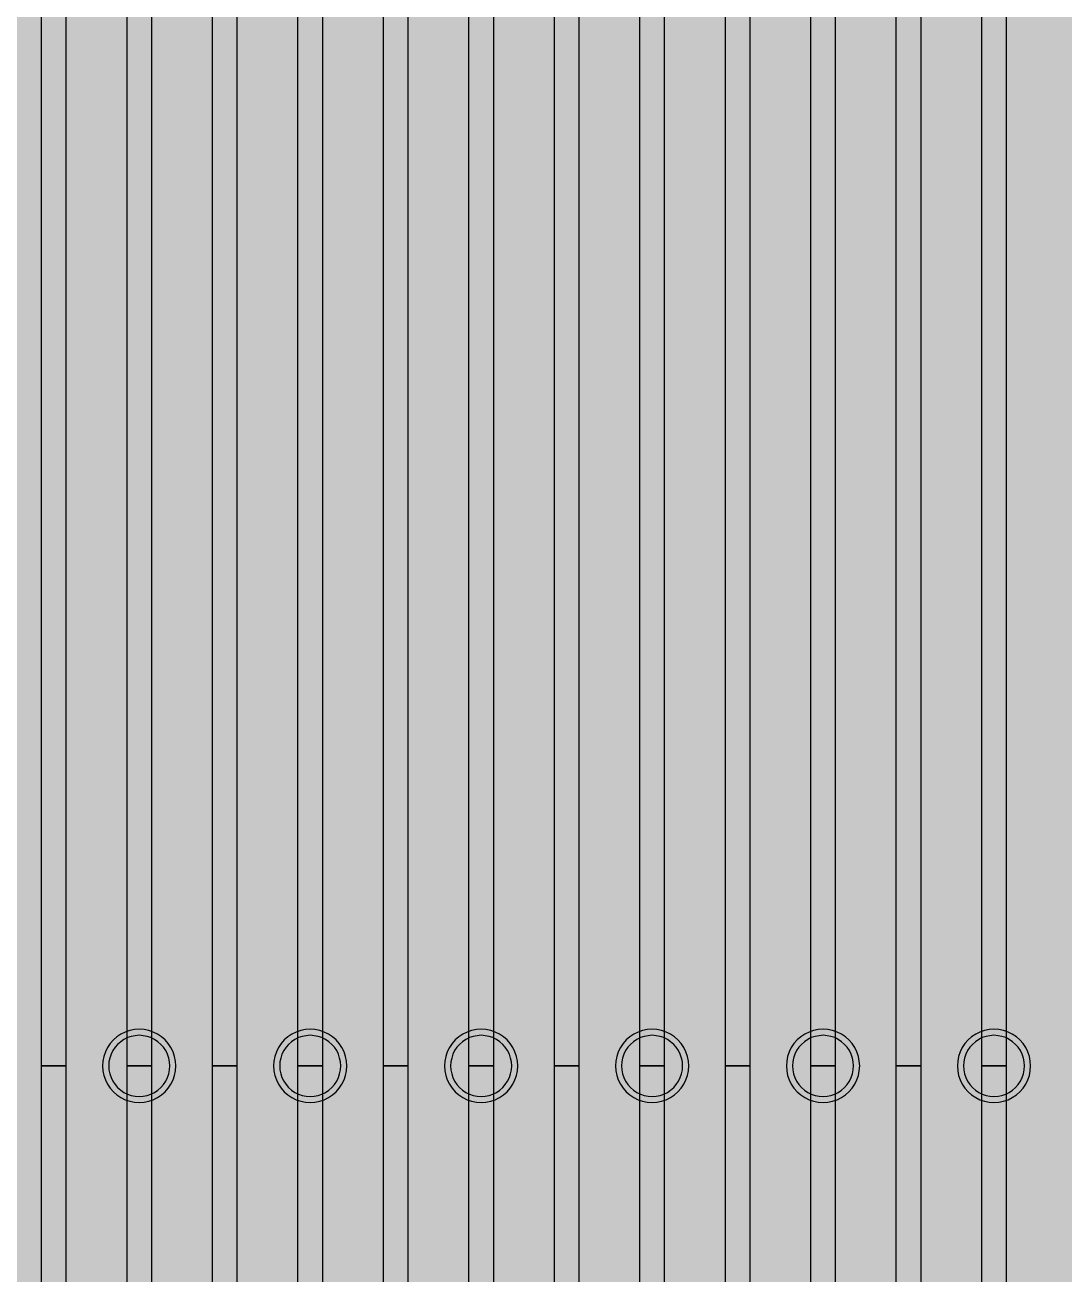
# Model space of a CAD drawing. Header units: metres. Extents: x -7231 to 10969, y -37556 to 1873.
# Drawn here: x -243.9 to -158.8, y -16649 to -16546.6 of the extents above; entities that cross this region are included whole.
import ezdxf

# ---------------------------------------------------------------- set-up
doc = ezdxf.new("R2010")
doc.units = ezdxf.units.M
for name, color, linetype in [('Metal1', 4, 'CONTINUOUS'), ('Metal2', 3, 'CONTINUOUS'), ('Polyimide', 7, 'CONTINUOUS')]:
    doc.layers.add(name, color=color, linetype=linetype)

msp = doc.modelspace()

# ---------------------------------------------------------------- hatches: boundary and pattern name
at = {"layer": 'Polyimide'}
msp.add_hatch(color=7, dxfattribs=at).paths.add_polyline_path([(4065.69, -468), (4066.67, -501.99), (4068.51, -535.99), (4071.41, -569.99), (4075.54, -603.99), (4081.04, -637.99), (4088.01, -671.99), (4096.52, -705.98), (4106.62, -739.98), (4118.33, -773.98), (4131.63, -807.98), (4146.49, -841.98), (4162.87, -875.98), (4180.68, -909.97), (4199.83, -943.97), (4220.22, -977.97), (4241.73, -1011.97), (4264.21, -1045.97), (4287.52, -1079.96), (4311.51, -1113.96), (4336.01, -1147.96), (4360.86, -1181.96), (4385.88, -1215.96), (4410.89, -1249.96), (4435.74, -1283.95), (4460.24, -1317.95), (4484.23, -1351.95), (4507.54, -1385.95), (4530.02, -1419.95), (4551.53, -1453.94), (4571.92, -1487.94), (4591.07, -1521.94), (4608.88, -1555.94), (4625.26, -1589.94), (4640.12, -1623.94), (4653.42, -1657.93), (4665.13, -1691.93), (4675.23, -1725.93), (4683.74, -1759.93), (4690.71, -1793.93), (4696.21, -1827.93), (4700.34, -1861.92), (4703.24, -1895.92), (4705.08, -1929.92), (4706.06, -1963.92), (4706.44, -1997.92), (4706.5, -2031.91), (4706.5, -4793.02), (4709.95, -4838.39), (4720.22, -4882.71), (4737.08, -4924.98), (4760.13, -4964.2), (4788.85, -4999.49), (4822.58, -5030.03), (4860.53, -5055.12), (4901.85, -5074.18), (4901.85, -5074.18), (4970.68, -5105.23), (5034.7, -5145.26), (5092.76, -5193.54), (5143.8, -5249.19), (5186.89, -5311.2), (5221.24, -5378.44), (5246.23, -5449.69), (5261.41, -5523.66), (5266.5, -5599), (5261.41, -5674.34), (5246.23, -5748.31), (5221.24, -5819.56), (5186.89, -5886.8), (5143.8, -5948.81), (5092.76, -6004.46), (5034.7, -6052.74), (4970.68, -6092.77), (4901.85, -6123.82), (4860.53, -6142.88), (4822.58, -6167.97), (4788.85, -6198.51), (4760.13, -6233.8), (4737.08, -6273.02), (4720.22, -6315.29), (4709.95, -6359.61), (4706.5, -6404.98), (4706.5, -9221.52), (4709.95, -9266.88), (4720.22, -9311.21), (4737.08, -9353.47), (4760.13, -9392.7), (4788.85, -9427.98), (4822.58, -9458.52), (4860.53, -9483.61), (4901.85, -9502.67), (4970.68, -9533.72), (5034.7, -9573.75), (5092.76, -9622.03), (5143.8, -9677.68), (5186.89, -9739.69), (5221.24, -9806.94), (5246.23, -9878.19), (5261.41, -9952.16), (5266.5, -10027.49), (5261.41, -10102.83), (5246.23, -10176.8), (5221.24, -10248.05), (5186.89, -10315.3), (5143.8, -10377.31), (5092.76, -10432.96), (5034.7, -10481.24), (4970.68, -10521.27), (4901.85, -10552.32), (4860.53, -10571.38), (4822.58, -10596.46), (4788.85, -10627), (4760.13, -10662.29), (4737.08, -10701.52), (4720.22, -10743.78), (4709.95, -10788.1), (4706.5, -10833.47), (4706.5, -13650.01), (4709.95, -13695.38), (4720.22, -13739.7), (4737.08, -13781.96), (4760.13, -13821.19), (4788.85, -13856.48), (4822.58, -13887.02), (4860.53, -13912.11), (4901.85, -13931.17), (4970.68, -13962.22), (5034.7, -14002.25), (5092.76, -14050.53), (5143.8, -14106.18), (5186.89, -14168.19), (5221.24, -14235.43), (5246.23, -14306.68), (5261.41, -14380.65), (5266.5, -14455.99), (5261.41, -14531.33), (5246.23, -14605.29), (5221.24, -14676.55), (5186.89, -14743.79), (5143.8, -14805.8), (5092.76, -14861.45), (5034.7, -14909.73), (4970.68, -14949.76), (4901.85, -14980.81), (4860.53, -14999.87), (4822.58, -15024.96), (4788.85, -15055.5), (4760.13, -15090.79), (4737.08, -15130.01), (4720.22, -15172.27), (4709.95, -15216.6), (4706.5, -15261.97), (4706.5, -15455.99), (4720.95, -15750.04), (4764.14, -16041.26), (4835.68, -16326.84), (4934.86, -16604.04), (5060.74, -16870.18), (5212.09, -17122.7), (5387.47, -17359.17), (5585.18, -17577.31), (5803.32, -17775.02), (6039.79, -17950.4), (6292.31, -18101.75), (6558.45, -18227.63), (6835.65, -18326.81), (7121.23, -18398.34), (7412.45, -18441.54), (7706.5, -18455.99), (9969.01, -18455.99), (10047.42, -18459.84), (10125.08, -18471.36), (10201.23, -18490.44), (10275.15, -18516.89), (10346.12, -18550.45), (10413.46, -18590.81), (10476.52, -18637.58), (10534.69, -18690.3), (10587.41, -18748.47), (10634.18, -18811.53), (10674.54, -18878.87), (10708.11, -18949.84), (10734.56, -19023.76), (10753.63, -19099.92), (10765.15, -19177.58), (10769.01, -19255.99), (10769.01, -20895.8), (10730.24, -20951.41), (10694.6, -21009.08), (10662.21, -21068.63), (10633.17, -21129.89), (10607.55, -21192.66), (10585.45, -21256.74), (10566.93, -21321.96), (10552.05, -21388.09), (10540.84, -21454.95), (10533.35, -21522.33), (10529.6, -21590.02), (10529.6, -21657.81), (10533.35, -21725.5), (10540.84, -21792.87), (10552.05, -21859.73), (10566.93, -21925.87), (10585.45, -21991.08), (10607.55, -22055.17), (10633.17, -22117.94), (10662.21, -22179.19), (10694.6, -22238.74), (10730.24, -22296.41), (10769.01, -22352.03), (10769.01, -32454.24), (10728.74, -32510.49), (10691.72, -32568.92), (10658.05, -32629.35), (10627.85, -32691.58), (10601.2, -32755.42), (10578.21, -32820.67), (10558.93, -32887.1), (10543.44, -32954.52), (10531.77, -33022.71), (10523.97, -33091.44), (10520.07, -33160.51), (10520.07, -33229.69), (10523.97, -33298.75), (10531.77, -33367.49), (10543.44, -33435.67), (10558.93, -33503.09), (10578.21, -33569.53), (10601.2, -33634.77), (10627.85, -33698.61), (10658.05, -33760.85), (10691.72, -33821.28), (10728.74, -33879.71), (10769.01, -33935.96), (10769.01, -36556), (10765.15, -36634.41), (10753.63, -36712.07), (10734.56, -36788.23), (10708.11, -36862.15), (10674.54, -36933.12), (10634.18, -37000.46), (10587.41, -37063.51), (10534.69, -37121.69), (10476.52, -37174.41), (10413.46, -37221.18), (10346.12, -37261.54), (10275.15, -37295.1), (10201.23, -37321.55), (10125.08, -37340.63), (10047.42, -37352.15), (9969.01, -37356), (-6231.01, -37356), (-6309.42, -37352.15), (-6387.08, -37340.63), (-6463.23, -37321.55), (-6537.15, -37295.1), (-6608.12, -37261.54), (-6675.46, -37221.18), (-6738.52, -37174.41), (-6796.69, -37121.69), (-6849.41, -37063.51), (-6896.18, -37000.46), (-6936.54, -36933.12), (-6970.11, -36862.15), (-6996.56, -36788.23), (-7015.63, -36712.07), (-7027.15, -36634.41), (-7031.01, -36556), (-7031.01, -33936), (-6990.74, -33879.75), (-6953.7, -33821.31), (-6920.03, -33760.88), (-6889.82, -33698.64), (-6863.18, -33634.8), (-6840.18, -33569.55), (-6820.9, -33503.11), (-6805.4, -33435.69), (-6793.74, -33367.49), (-6785.94, -33298.75), (-6782.03, -33229.68), (-6782.03, -33160.5), (-6785.94, -33091.43), (-6793.74, -33022.69), (-6805.4, -32954.5), (-6820.9, -32887.07), (-6840.18, -32820.63), (-6863.18, -32755.39), (-6889.82, -32691.54), (-6920.03, -32629.3), (-6953.7, -32568.87), (-6990.74, -32510.43), (-7031.01, -32454.18), (-7031.01, -22364.83), (-6990.74, -22308.58), (-6953.7, -22250.14), (-6920.03, -22189.71), (-6889.82, -22127.47), (-6863.18, -22063.62), (-6840.18, -21998.38), (-6820.9, -21931.94), (-6805.4, -21864.51), (-6793.74, -21796.32), (-6785.94, -21727.58), (-6782.03, -21658.51), (-6782.03, -21589.33), (-6785.94, -21520.26), (-6793.74, -21451.52), (-6805.4, -21383.32), (-6820.9, -21315.9), (-6840.18, -21249.46), (-6863.18, -21184.21), (-6889.82, -21120.37), (-6920.03, -21058.13), (-6953.7, -20997.7), (-6990.74, -20939.26), (-7031.01, -20883.01), (-7031.01, -19255.99), (-7027.15, -19177.58), (-7015.63, -19099.92), (-6996.56, -19023.76), (-6970.11, -18949.84), (-6936.54, -18878.87), (-6896.18, -18811.53), (-6849.41, -18748.47), (-6796.69, -18690.3), (-6738.52, -18637.58), (-6675.46, -18590.81), (-6608.12, -18550.45), (-6537.15, -18516.89), (-6463.23, -18490.44), (-6387.08, -18471.36), (-6309.42, -18459.84), (-6231.01, -18455.99), (-3968.5, -18455.99), (-3674.45, -18441.54), (-3383.23, -18398.34), (-3097.65, -18326.81), (-2820.45, -18227.63), (-2554.31, -18101.75), (-2301.79, -17950.4), (-2065.32, -17775.02), (-1847.18, -17577.31), (-1649.47, -17359.17), (-1474.09, -17122.7), (-1322.74, -16870.18), (-1196.86, -16604.04), (-1097.68, -16326.84), (-1026.14, -16041.26), (-982.95, -15750.04), (-968.5, -15455.99), (-968.5, -15261.97), (-971.95, -15216.6), (-982.22, -15172.27), (-999.08, -15130.01), (-1022.13, -15090.79), (-1050.85, -15055.5), (-1084.58, -15024.96), (-1122.53, -14999.87), (-1163.85, -14980.81), (-1232.68, -14949.76), (-1296.7, -14909.73), (-1354.76, -14861.45), (-1405.8, -14805.8), (-1448.89, -14743.79), (-1483.24, -14676.55), (-1508.23, -14605.29), (-1523.41, -14531.33), (-1528.5, -14455.99), (-1523.41, -14380.65), (-1508.23, -14306.68), (-1483.24, -14235.43), (-1448.89, -14168.19), (-1405.8, -14106.18), (-1354.76, -14050.53), (-1296.7, -14002.25), (-1232.68, -13962.22), (-1163.85, -13931.17), (-1122.53, -13912.11), (-1084.58, -13887.02), (-1050.85, -13856.48), (-1022.13, -13821.19), (-999.08, -13781.96), (-982.22, -13739.7), (-971.95, -13695.38), (-968.5, -13650.01), (-968.5, -12309.64), (-971.95, -12264.27), (-982.22, -12219.94), (-999.08, -12177.68), (-1022.13, -12138.46), (-1050.85, -12103.17), (-1084.58, -12072.63), (-1122.53, -12047.54), (-1163.85, -12028.48), (-1232.68, -11997.43), (-1296.7, -11957.4), (-1354.76, -11909.12), (-1405.8, -11853.47), (-1448.89, -11791.46), (-1483.24, -11724.22), (-1508.23, -11652.96), (-1523.41, -11579), (-1528.5, -11503.66), (-1523.41, -11428.32), (-1508.23, -11354.35), (-1483.24, -11283.1), (-1448.89, -11215.86), (-1405.8, -11153.85), (-1354.76, -11098.2), (-1296.7, -11049.92), (-1232.68, -11009.89), (-1163.85, -10978.84), (-1122.53, -10959.78), (-1084.58, -10934.69), (-1050.85, -10904.15), (-1022.13, -10868.86), (-999.08, -10829.63), (-982.22, -10787.37), (-971.95, -10743.05), (-968.5, -10697.68), (-968.5, -9357.31), (-971.95, -9311.94), (-982.22, -9267.62), (-999.08, -9225.35), (-1022.13, -9186.13), (-1050.85, -9150.84), (-1084.58, -9120.3), (-1122.53, -9095.21), (-1163.85, -9076.15), (-1163.85, -9076.15), (-1232.68, -9045.1), (-1296.7, -9005.07), (-1354.76, -8956.79), (-1405.8, -8901.14), (-1448.89, -8839.13), (-1483.24, -8771.89), (-1508.23, -8700.64), (-1523.41, -8626.67), (-1528.5, -8551.33), (-1523.41, -8475.99), (-1508.23, -8402.02), (-1483.24, -8330.77), (-1448.89, -8263.53), (-1405.8, -8201.52), (-1354.76, -8145.87), (-1296.7, -8097.59), (-1232.68, -8057.56), (-1163.85, -8026.51), (-1163.85, -8026.51), (-1122.53, -8007.45), (-1084.58, -7982.36), (-1050.85, -7951.82), (-1022.13, -7916.53), (-999.08, -7877.31), (-982.22, -7835.04), (-971.95, -7790.72), (-968.5, -7745.35), (-968.5, -6404.98), (-971.95, -6359.61), (-982.22, -6315.29), (-999.08, -6273.02), (-1022.13, -6233.8), (-1050.85, -6198.51), (-1084.58, -6167.97), (-1122.53, -6142.88), (-1163.85, -6123.82), (-1163.85, -6123.82), (-1232.68, -6092.77), (-1296.7, -6052.74), (-1354.76, -6004.46), (-1405.8, -5948.81), (-1448.89, -5886.8), (-1483.24, -5819.56), (-1508.23, -5748.31), (-1523.41, -5674.34), (-1528.5, -5599), (-1523.41, -5523.66), (-1508.23, -5449.69), (-1483.24, -5378.44), (-1448.89, -5311.2), (-1405.8, -5249.19), (-1354.76, -5193.54), (-1296.7, -5145.26), (-1232.68, -5105.23), (-1163.85, -5074.18), (-1163.85, -5074.18), (-1122.53, -5055.12), (-1084.58, -5030.03), (-1050.85, -4999.49), (-1022.13, -4964.2), (-999.08, -4924.98), (-982.22, -4882.71), (-971.95, -4838.39), (-968.5, -4793.02), (-968.5, -2031.91), (-968.44, -1997.92), (-968.06, -1963.92), (-967.05, -1929.92), (-965.18, -1895.92), (-962.22, -1861.92), (-958.01, -1827.93), (-952.41, -1793.93), (-945.31, -1759.93), (-936.64, -1725.93), (-926.35, -1691.93), (-914.43, -1657.93), (-900.88, -1623.94), (-885.74, -1589.94), (-869.05, -1555.94), (-850.91, -1521.94), (-831.4, -1487.94), (-810.63, -1453.94), (-788.72, -1419.95), (-765.82, -1385.95), (-742.07, -1351.95), (-717.63, -1317.95), (-692.67, -1283.95), (-667.36, -1249.96), (-641.88, -1215.96), (-616.39, -1181.96), (-591.08, -1147.96), (-566.12, -1113.96), (-541.68, -1079.96), (-517.93, -1045.97), (-495.03, -1011.97), (-473.12, -977.97), (-452.35, -943.97), (-432.84, -909.97), (-414.7, -875.98), (-398.01, -841.98), (-382.87, -807.98), (-369.32, -773.98), (-357.4, -739.98), (-347.11, -705.98), (-338.44, -671.99), (-331.34, -637.99), (-325.74, -603.99), (-321.53, -569.99), (-318.57, -535.99), (-316.7, -501.99), (-315.69, -468), (-315.31, -434), (-315.25, -400), (-315.25, 401), (-315.25, 451), (-315.25, 1644), (-270.25, 1644), (-270.03, 1637.13), (-269.35, 1630.29), (-268.23, 1623.52), (-266.67, 1616.82), (-264.68, 1610.25), (-262.26, 1603.82), (-259.42, 1597.56), (-256.18, 1591.5), (-252.55, 1585.67), (-248.55, 1580.08), (-244.19, 1574.77), (-239.5, 1569.75), (-234.48, 1565.06), (-229.17, 1560.7), (-223.58, 1556.7), (-217.75, 1553.07), (-211.69, 1549.83), (-205.43, 1546.99), (-199, 1544.57), (-192.43, 1542.58), (-185.73, 1541.02), (-178.96, 1539.9), (-172.12, 1539.22), (-165.25, 1539), (-158.38, 1539.22), (-151.54, 1539.9), (-144.77, 1541.02), (-138.07, 1542.58), (-131.5, 1544.57), (-125.07, 1546.99), (-118.81, 1549.83), (-112.75, 1553.07), (-106.92, 1556.7), (-101.33, 1560.7), (-96.02, 1565.06), (-91, 1569.75), (-86.31, 1574.77), (-81.95, 1580.08), (-77.95, 1585.67), (-74.32, 1591.5), (-71.08, 1597.56), (-68.24, 1603.82), (-65.82, 1610.25), (-63.83, 1616.82), (-62.27, 1623.52), (-61.15, 1630.29), (-60.47, 1637.13), (-60.25, 1644), (1853, 1644), (1853, 1573), (3815.25, 1573), (3815.46, 1579.54), (3816.11, 1586.05), (3817.17, 1592.51), (3818.66, 1598.88), (3820.56, 1605.14), (3822.86, 1611.27), (3825.56, 1617.23), (3828.65, 1623), (3832.1, 1628.56), (3835.91, 1633.88), (3840.07, 1638.93), (3844.54, 1643.71), (3849.32, 1648.18), (3854.37, 1652.34), (3859.69, 1656.15), (3865.25, 1659.6), (3871.02, 1662.69), (3876.98, 1665.39), (3883.11, 1667.69), (3889.37, 1669.59), (3895.74, 1671.08), (3902.2, 1672.14), (3908.71, 1672.79), (3915.25, 1673), (3921.79, 1672.79), (3928.3, 1672.14), (3934.76, 1671.08), (3941.13, 1669.59), (3947.39, 1667.69), (3953.52, 1665.39), (3959.48, 1662.69), (3965.25, 1659.6), (3970.81, 1656.15), (3976.13, 1652.34), (3981.18, 1648.18), (3985.96, 1643.71), (3990.43, 1638.93), (3994.59, 1633.88), (3998.4, 1628.56), (4001.85, 1623), (4004.94, 1617.23), (4007.64, 1611.27), (4009.94, 1605.14), (4011.84, 1598.88), (4013.33, 1592.51), (4014.39, 1586.05), (4015.04, 1579.54), (4015.25, 1573), (4065.25, 1573), (4065.25, 451), (4065.25, 401), (4065.25, -400), (4065.31, -434), (4065.69, -468)])

# ---------------------------------------------------------------- linework, layer by layer
at = {"layer": 'Metal1'}
for points in [[(-240.5, -2032.17), (-240.5, -16631.91), (-242.5, -16631.91), (-242.5, -2031.66)], [(-233.5, -2032.17), (-233.5, -16631.91), (-235.5, -16631.91), (-235.5, -2031.66)], [(-226.5, -2032.17), (-226.5, -16631.91), (-228.5, -16631.91), (-228.5, -2031.66)], [(-219.5, -2032.16), (-219.5, -16631.91), (-221.5, -16631.91), (-221.5, -2031.67)], [(-212.5, -2032.16), (-212.5, -16631.91), (-214.5, -16631.91), (-214.5, -2031.67)], [(-205.5, -2032.16), (-205.5, -16631.91), (-207.5, -16631.91), (-207.5, -2031.67)], [(-198.5, -2032.16), (-198.5, -16631.91), (-200.5, -16631.91), (-200.5, -2031.67)], [(-191.5, -2032.16), (-191.5, -16631.91), (-193.5, -16631.91), (-193.5, -2031.67)], [(-184.5, -2032.16), (-184.5, -16631.91), (-186.5, -16631.91), (-186.5, -2031.67)], [(-177.5, -2032.16), (-177.5, -16631.91), (-179.5, -16631.91), (-179.5, -2031.67)], [(-170.5, -2032.16), (-170.5, -16631.91), (-172.5, -16631.91), (-172.5, -2031.67)], [(-163.5, -2032.16), (-163.5, -16631.91), (-165.5, -16631.91), (-165.5, -2031.67)], [(-108.11, -17790.07), (-127.27, -17767.57), (-146.44, -17745.07), (-165.6, -17722.57), (-184.77, -17700.07), (-203.93, -17677.56), (-223.1, -17655.06), (-234.71, -17641.43), (-242.5, -17620.27), (-242.5, -16631.91), (-240.5, -16631.91), (-240.5, -17619.91), (-232.96, -17640.4), (-221.57, -17653.77), (-202.41, -17676.27), (-183.24, -17698.77), (-164.08, -17721.27), (-144.91, -17743.77), (-125.75, -17766.27), (-106.58, -17788.77)], [(-95, -17790.07), (-114.04, -17767.56), (-133.07, -17745.06), (-152.11, -17722.56), (-171.15, -17700.06), (-190.19, -17677.56), (-209.23, -17655.06), (-220.76, -17641.43), (-228.5, -17620.3), (-228.5, -16631.91), (-226.5, -16631.91), (-226.5, -17619.95), (-219.01, -17640.4), (-207.7, -17653.77), (-188.66, -17676.27), (-169.62, -17698.77), (-150.58, -17721.27), (-131.55, -17743.77), (-112.51, -17766.27), (-93.47, -17788.77)], [(-81.89, -17790.06), (-100.8, -17767.56), (-119.71, -17745.06), (-138.62, -17722.56), (-157.53, -17700.06), (-176.44, -17677.56), (-195.35, -17655.06), (-206.81, -17641.42), (-214.5, -17620.33), (-214.5, -16631.91), (-212.5, -16631.91), (-212.5, -17619.98), (-205.06, -17640.41), (-193.82, -17653.77), (-174.91, -17676.27), (-156, -17698.77), (-137.09, -17721.27), (-118.18, -17743.77), (-99.27, -17766.28), (-80.36, -17788.78)], [(-68.78, -17790.06), (-87.57, -17767.56), (-106.35, -17745.06), (-125.13, -17722.56), (-143.92, -17700.06), (-162.7, -17677.56), (-181.48, -17655.06), (-192.87, -17641.42), (-200.5, -17620.37), (-200.5, -16631.91), (-198.5, -16631.91), (-198.5, -17620.01), (-191.11, -17640.41), (-179.95, -17653.77), (-161.16, -17676.28), (-142.38, -17698.78), (-123.6, -17721.28), (-104.81, -17743.78), (-86.03, -17766.28), (-67.25, -17788.78)], [(-55.67, -17790.06), (-74.33, -17767.56), (-92.99, -17745.06), (-111.64, -17722.56), (-130.3, -17700.06), (-148.96, -17677.55), (-167.61, -17655.05), (-178.92, -17641.42), (-186.5, -17620.4), (-186.5, -16631.91), (-184.5, -16631.91), (-184.5, -17620.05), (-177.16, -17640.41), (-166.07, -17653.78), (-147.42, -17676.28), (-128.76, -17698.78), (-110.1, -17721.28), (-91.45, -17743.78), (-72.79, -17766.28), (-54.13, -17788.78)], [(-42.57, -17790.06), (-61.1, -17767.55), (-79.62, -17745.05), (-98.15, -17722.55), (-116.68, -17700.05), (-135.21, -17677.55), (-153.74, -17655.05), (-164.97, -17641.42), (-172.5, -17620.43), (-172.5, -16631.91), (-170.5, -16631.91), (-170.5, -17620.08), (-163.21, -17640.41), (-152.2, -17653.78), (-133.67, -17676.28), (-115.14, -17698.78), (-96.61, -17721.28), (-78.08, -17743.78), (-59.55, -17766.28), (-41.02, -17788.78)]]:
    msp.add_lwpolyline(points, dxfattribs=at)
for points in [[(-231.5, -16631.91), (-231.53, -16631.52), (-231.6, -16631.14), (-231.73, -16630.77), (-231.9, -16630.41), (-232.12, -16630.09), (-232.38, -16629.79), (-232.67, -16629.53), (-233, -16629.32), (-233.35, -16629.14), (-233.72, -16629.02), (-234.11, -16628.94), (-234.5, -16628.91), (-234.89, -16628.94), (-235.28, -16629.02), (-235.65, -16629.14), (-236, -16629.32), (-236.33, -16629.53), (-236.62, -16629.79), (-236.88, -16630.09), (-237.1, -16630.41), (-237.27, -16630.77), (-237.4, -16631.14), (-237.47, -16631.52), (-237.5, -16631.91), (-237.47, -16632.31), (-237.4, -16632.69), (-237.27, -16633.06), (-237.1, -16633.41), (-236.88, -16633.74), (-236.62, -16634.04), (-236.33, -16634.29), (-236, -16634.51), (-235.65, -16634.69), (-235.28, -16634.81), (-234.89, -16634.89), (-234.5, -16634.91), (-234.11, -16634.89), (-233.72, -16634.81), (-233.35, -16634.69), (-233, -16634.51), (-232.67, -16634.29), (-232.38, -16634.04), (-232.12, -16633.74), (-231.9, -16633.41), (-231.73, -16633.06), (-231.6, -16632.69), (-231.53, -16632.31), (-231.5, -16631.91)], [(-217.5, -16631.91), (-217.53, -16631.52), (-217.6, -16631.14), (-217.73, -16630.77), (-217.9, -16630.41), (-218.12, -16630.09), (-218.38, -16629.79), (-218.67, -16629.53), (-219, -16629.32), (-219.35, -16629.14), (-219.72, -16629.02), (-220.11, -16628.94), (-220.5, -16628.91), (-220.89, -16628.94), (-221.28, -16629.02), (-221.65, -16629.14), (-222, -16629.32), (-222.33, -16629.53), (-222.62, -16629.79), (-222.88, -16630.09), (-223.1, -16630.41), (-223.27, -16630.77), (-223.4, -16631.14), (-223.47, -16631.52), (-223.5, -16631.91), (-223.47, -16632.31), (-223.4, -16632.69), (-223.27, -16633.06), (-223.1, -16633.41), (-222.88, -16633.74), (-222.62, -16634.04), (-222.33, -16634.29), (-222, -16634.51), (-221.65, -16634.69), (-221.28, -16634.81), (-220.89, -16634.89), (-220.5, -16634.91), (-220.11, -16634.89), (-219.72, -16634.81), (-219.35, -16634.69), (-219, -16634.51), (-218.67, -16634.29), (-218.38, -16634.04), (-218.12, -16633.74), (-217.9, -16633.41), (-217.73, -16633.06), (-217.6, -16632.69), (-217.53, -16632.31), (-217.5, -16631.91)], [(-203.5, -16631.91), (-203.53, -16631.52), (-203.6, -16631.14), (-203.73, -16630.77), (-203.9, -16630.41), (-204.12, -16630.09), (-204.38, -16629.79), (-204.67, -16629.53), (-205, -16629.32), (-205.35, -16629.14), (-205.72, -16629.02), (-206.11, -16628.94), (-206.5, -16628.91), (-206.89, -16628.94), (-207.28, -16629.02), (-207.65, -16629.14), (-208, -16629.32), (-208.33, -16629.53), (-208.62, -16629.79), (-208.88, -16630.09), (-209.1, -16630.41), (-209.27, -16630.77), (-209.4, -16631.14), (-209.47, -16631.52), (-209.5, -16631.91), (-209.47, -16632.31), (-209.4, -16632.69), (-209.27, -16633.06), (-209.1, -16633.41), (-208.88, -16633.74), (-208.62, -16634.04), (-208.33, -16634.29), (-208, -16634.51), (-207.65, -16634.69), (-207.28, -16634.81), (-206.89, -16634.89), (-206.5, -16634.91), (-206.11, -16634.89), (-205.72, -16634.81), (-205.35, -16634.69), (-205, -16634.51), (-204.67, -16634.29), (-204.38, -16634.04), (-204.12, -16633.74), (-203.9, -16633.41), (-203.73, -16633.06), (-203.6, -16632.69), (-203.53, -16632.31), (-203.5, -16631.91)], [(-189.5, -16631.91), (-189.53, -16631.52), (-189.6, -16631.14), (-189.73, -16630.77), (-189.9, -16630.41), (-190.12, -16630.09), (-190.38, -16629.79), (-190.67, -16629.53), (-191, -16629.32), (-191.35, -16629.14), (-191.72, -16629.02), (-192.11, -16628.94), (-192.5, -16628.91), (-192.89, -16628.94), (-193.28, -16629.02), (-193.65, -16629.14), (-194, -16629.32), (-194.33, -16629.53), (-194.62, -16629.79), (-194.88, -16630.09), (-195.1, -16630.41), (-195.27, -16630.77), (-195.4, -16631.14), (-195.47, -16631.52), (-195.5, -16631.91), (-195.47, -16632.31), (-195.4, -16632.69), (-195.27, -16633.06), (-195.1, -16633.41), (-194.88, -16633.74), (-194.62, -16634.04), (-194.33, -16634.29), (-194, -16634.51), (-193.65, -16634.69), (-193.28, -16634.81), (-192.89, -16634.89), (-192.5, -16634.91), (-192.11, -16634.89), (-191.72, -16634.81), (-191.35, -16634.69), (-191, -16634.51), (-190.67, -16634.29), (-190.38, -16634.04), (-190.12, -16633.74), (-189.9, -16633.41), (-189.73, -16633.06), (-189.6, -16632.69), (-189.53, -16632.31), (-189.5, -16631.91)], [(-175.5, -16631.91), (-175.53, -16631.52), (-175.6, -16631.14), (-175.73, -16630.77), (-175.9, -16630.41), (-176.12, -16630.09), (-176.38, -16629.79), (-176.67, -16629.53), (-177, -16629.32), (-177.35, -16629.14), (-177.72, -16629.02), (-178.11, -16628.94), (-178.5, -16628.91), (-178.89, -16628.94), (-179.28, -16629.02), (-179.65, -16629.14), (-180, -16629.32), (-180.33, -16629.53), (-180.62, -16629.79), (-180.88, -16630.09), (-181.1, -16630.41), (-181.27, -16630.77), (-181.4, -16631.14), (-181.47, -16631.52), (-181.5, -16631.91), (-181.47, -16632.31), (-181.4, -16632.69), (-181.27, -16633.06), (-181.1, -16633.41), (-180.88, -16633.74), (-180.62, -16634.04), (-180.33, -16634.29), (-180, -16634.51), (-179.65, -16634.69), (-179.28, -16634.81), (-178.89, -16634.89), (-178.5, -16634.91), (-178.11, -16634.89), (-177.72, -16634.81), (-177.35, -16634.69), (-177, -16634.51), (-176.67, -16634.29), (-176.38, -16634.04), (-176.12, -16633.74), (-175.9, -16633.41), (-175.73, -16633.06), (-175.6, -16632.69), (-175.53, -16632.31), (-175.5, -16631.91)], [(-161.5, -16631.91), (-161.53, -16631.52), (-161.6, -16631.14), (-161.73, -16630.77), (-161.9, -16630.41), (-162.12, -16630.09), (-162.38, -16629.79), (-162.67, -16629.53), (-163, -16629.32), (-163.35, -16629.14), (-163.72, -16629.02), (-164.11, -16628.94), (-164.5, -16628.91), (-164.89, -16628.94), (-165.28, -16629.02), (-165.65, -16629.14), (-166, -16629.32), (-166.33, -16629.53), (-166.62, -16629.79), (-166.88, -16630.09), (-167.1, -16630.41), (-167.27, -16630.77), (-167.4, -16631.14), (-167.47, -16631.52), (-167.5, -16631.91), (-167.47, -16632.31), (-167.4, -16632.69), (-167.27, -16633.06), (-167.1, -16633.41), (-166.88, -16633.74), (-166.62, -16634.04), (-166.33, -16634.29), (-166, -16634.51), (-165.65, -16634.69), (-165.28, -16634.81), (-164.89, -16634.89), (-164.5, -16634.91), (-164.11, -16634.89), (-163.72, -16634.81), (-163.35, -16634.69), (-163, -16634.51), (-162.67, -16634.29), (-162.38, -16634.04), (-162.12, -16633.74), (-161.9, -16633.41), (-161.73, -16633.06), (-161.6, -16632.69), (-161.53, -16632.31), (-161.5, -16631.91)]]:
    msp.add_lwpolyline(points, close=True, dxfattribs=at)
at = {"layer": 'Metal2'}
for points in [[(-231.5, -16631.91), (-231.53, -16631.52), (-231.6, -16631.14), (-231.73, -16630.77), (-231.9, -16630.41), (-232.12, -16630.09), (-232.38, -16629.79), (-232.67, -16629.53), (-233, -16629.32), (-233.35, -16629.14), (-233.72, -16629.02), (-234.11, -16628.94), (-234.5, -16628.91), (-234.89, -16628.94), (-235.28, -16629.02), (-235.65, -16629.14), (-236, -16629.32), (-236.33, -16629.53), (-236.62, -16629.79), (-236.88, -16630.09), (-237.1, -16630.41), (-237.27, -16630.77), (-237.4, -16631.14), (-237.47, -16631.52), (-237.5, -16631.91), (-237.47, -16632.31), (-237.4, -16632.69), (-237.27, -16633.06), (-237.1, -16633.41), (-236.88, -16633.74), (-236.62, -16634.04), (-236.33, -16634.29), (-236, -16634.51), (-235.65, -16634.69), (-235.28, -16634.81), (-234.89, -16634.89), (-234.5, -16634.91), (-234.11, -16634.89), (-233.72, -16634.81), (-233.35, -16634.69), (-233, -16634.51), (-232.67, -16634.29), (-232.38, -16634.04), (-232.12, -16633.74), (-231.9, -16633.41), (-231.73, -16633.06), (-231.6, -16632.69), (-231.53, -16632.31), (-231.5, -16631.91)], [(-217.5, -16631.91), (-217.53, -16631.52), (-217.6, -16631.14), (-217.73, -16630.77), (-217.9, -16630.41), (-218.12, -16630.09), (-218.38, -16629.79), (-218.67, -16629.53), (-219, -16629.32), (-219.35, -16629.14), (-219.72, -16629.02), (-220.11, -16628.94), (-220.5, -16628.91), (-220.89, -16628.94), (-221.28, -16629.02), (-221.65, -16629.14), (-222, -16629.32), (-222.33, -16629.53), (-222.62, -16629.79), (-222.88, -16630.09), (-223.1, -16630.41), (-223.27, -16630.77), (-223.4, -16631.14), (-223.47, -16631.52), (-223.5, -16631.91), (-223.47, -16632.31), (-223.4, -16632.69), (-223.27, -16633.06), (-223.1, -16633.41), (-222.88, -16633.74), (-222.62, -16634.04), (-222.33, -16634.29), (-222, -16634.51), (-221.65, -16634.69), (-221.28, -16634.81), (-220.89, -16634.89), (-220.5, -16634.91), (-220.11, -16634.89), (-219.72, -16634.81), (-219.35, -16634.69), (-219, -16634.51), (-218.67, -16634.29), (-218.38, -16634.04), (-218.12, -16633.74), (-217.9, -16633.41), (-217.73, -16633.06), (-217.6, -16632.69), (-217.53, -16632.31), (-217.5, -16631.91)], [(-203.5, -16631.91), (-203.53, -16631.52), (-203.6, -16631.14), (-203.73, -16630.77), (-203.9, -16630.41), (-204.12, -16630.09), (-204.38, -16629.79), (-204.67, -16629.53), (-205, -16629.32), (-205.35, -16629.14), (-205.72, -16629.02), (-206.11, -16628.94), (-206.5, -16628.91), (-206.89, -16628.94), (-207.28, -16629.02), (-207.65, -16629.14), (-208, -16629.32), (-208.33, -16629.53), (-208.62, -16629.79), (-208.88, -16630.09), (-209.1, -16630.41), (-209.27, -16630.77), (-209.4, -16631.14), (-209.47, -16631.52), (-209.5, -16631.91), (-209.47, -16632.31), (-209.4, -16632.69), (-209.27, -16633.06), (-209.1, -16633.41), (-208.88, -16633.74), (-208.62, -16634.04), (-208.33, -16634.29), (-208, -16634.51), (-207.65, -16634.69), (-207.28, -16634.81), (-206.89, -16634.89), (-206.5, -16634.91), (-206.11, -16634.89), (-205.72, -16634.81), (-205.35, -16634.69), (-205, -16634.51), (-204.67, -16634.29), (-204.38, -16634.04), (-204.12, -16633.74), (-203.9, -16633.41), (-203.73, -16633.06), (-203.6, -16632.69), (-203.53, -16632.31), (-203.5, -16631.91)], [(-189.5, -16631.91), (-189.53, -16631.52), (-189.6, -16631.14), (-189.73, -16630.77), (-189.9, -16630.41), (-190.12, -16630.09), (-190.38, -16629.79), (-190.67, -16629.53), (-191, -16629.32), (-191.35, -16629.14), (-191.72, -16629.02), (-192.11, -16628.94), (-192.5, -16628.91), (-192.89, -16628.94), (-193.28, -16629.02), (-193.65, -16629.14), (-194, -16629.32), (-194.33, -16629.53), (-194.62, -16629.79), (-194.88, -16630.09), (-195.1, -16630.41), (-195.27, -16630.77), (-195.4, -16631.14), (-195.47, -16631.52), (-195.5, -16631.91), (-195.47, -16632.31), (-195.4, -16632.69), (-195.27, -16633.06), (-195.1, -16633.41), (-194.88, -16633.74), (-194.62, -16634.04), (-194.33, -16634.29), (-194, -16634.51), (-193.65, -16634.69), (-193.28, -16634.81), (-192.89, -16634.89), (-192.5, -16634.91), (-192.11, -16634.89), (-191.72, -16634.81), (-191.35, -16634.69), (-191, -16634.51), (-190.67, -16634.29), (-190.38, -16634.04), (-190.12, -16633.74), (-189.9, -16633.41), (-189.73, -16633.06), (-189.6, -16632.69), (-189.53, -16632.31), (-189.5, -16631.91)], [(-175.5, -16631.91), (-175.53, -16631.52), (-175.6, -16631.14), (-175.73, -16630.77), (-175.9, -16630.41), (-176.12, -16630.09), (-176.38, -16629.79), (-176.67, -16629.53), (-177, -16629.32), (-177.35, -16629.14), (-177.72, -16629.02), (-178.11, -16628.94), (-178.5, -16628.91), (-178.89, -16628.94), (-179.28, -16629.02), (-179.65, -16629.14), (-180, -16629.32), (-180.33, -16629.53), (-180.62, -16629.79), (-180.88, -16630.09), (-181.1, -16630.41), (-181.27, -16630.77), (-181.4, -16631.14), (-181.47, -16631.52), (-181.5, -16631.91), (-181.47, -16632.31), (-181.4, -16632.69), (-181.27, -16633.06), (-181.1, -16633.41), (-180.88, -16633.74), (-180.62, -16634.04), (-180.33, -16634.29), (-180, -16634.51), (-179.65, -16634.69), (-179.28, -16634.81), (-178.89, -16634.89), (-178.5, -16634.91), (-178.11, -16634.89), (-177.72, -16634.81), (-177.35, -16634.69), (-177, -16634.51), (-176.67, -16634.29), (-176.38, -16634.04), (-176.12, -16633.74), (-175.9, -16633.41), (-175.73, -16633.06), (-175.6, -16632.69), (-175.53, -16632.31), (-175.5, -16631.91)], [(-161.5, -16631.91), (-161.53, -16631.52), (-161.6, -16631.14), (-161.73, -16630.77), (-161.9, -16630.41), (-162.12, -16630.09), (-162.38, -16629.79), (-162.67, -16629.53), (-163, -16629.32), (-163.35, -16629.14), (-163.72, -16629.02), (-164.11, -16628.94), (-164.5, -16628.91), (-164.89, -16628.94), (-165.28, -16629.02), (-165.65, -16629.14), (-166, -16629.32), (-166.33, -16629.53), (-166.62, -16629.79), (-166.88, -16630.09), (-167.1, -16630.41), (-167.27, -16630.77), (-167.4, -16631.14), (-167.47, -16631.52), (-167.5, -16631.91), (-167.47, -16632.31), (-167.4, -16632.69), (-167.27, -16633.06), (-167.1, -16633.41), (-166.88, -16633.74), (-166.62, -16634.04), (-166.33, -16634.29), (-166, -16634.51), (-165.65, -16634.69), (-165.28, -16634.81), (-164.89, -16634.89), (-164.5, -16634.91), (-164.11, -16634.89), (-163.72, -16634.81), (-163.35, -16634.69), (-163, -16634.51), (-162.67, -16634.29), (-162.38, -16634.04), (-162.12, -16633.74), (-161.9, -16633.41), (-161.73, -16633.06), (-161.6, -16632.69), (-161.53, -16632.31), (-161.5, -16631.91)]]:
    msp.add_lwpolyline(points, close=True, dxfattribs=at)
for points in [[(-101.55, -17790.07), (-120.65, -17767.57), (-139.75, -17745.07), (-158.86, -17722.56), (-177.96, -17700.06), (-197.06, -17677.56), (-216.16, -17655.06), (-227.74, -17641.43), (-235.5, -17620.29), (-235.5, -16631.91), (-233.5, -16631.91), (-233.5, -17619.93), (-225.98, -17640.4), (-214.64, -17653.77), (-195.53, -17676.27), (-176.43, -17698.77), (-157.33, -17721.27), (-138.23, -17743.77), (-119.13, -17766.27), (-100.03, -17788.77)], [(-88.44, -17790.06), (-107.42, -17767.56), (-126.39, -17745.06), (-145.37, -17722.56), (-164.34, -17700.06), (-183.32, -17677.56), (-202.29, -17655.06), (-213.79, -17641.42), (-221.5, -17620.32), (-221.5, -16631.91), (-219.5, -16631.91), (-219.5, -17619.96), (-212.03, -17640.41), (-200.76, -17653.77), (-181.79, -17676.27), (-162.81, -17698.77), (-143.84, -17721.27), (-124.86, -17743.77), (-105.89, -17766.27), (-86.91, -17788.77)], [(-75.34, -17790.06), (-94.18, -17767.56), (-113.03, -17745.06), (-131.88, -17722.56), (-150.72, -17700.06), (-169.57, -17677.56), (-188.42, -17655.06), (-199.84, -17641.42), (-207.5, -17620.35), (-207.5, -16631.91), (-205.5, -16631.91), (-205.5, -17620), (-198.08, -17640.41), (-186.89, -17653.77), (-168.04, -17676.27), (-149.19, -17698.77), (-130.34, -17721.28), (-111.5, -17743.78), (-92.65, -17766.28), (-73.8, -17788.78)], [(-62.23, -17790.06), (-80.95, -17767.56), (-99.67, -17745.06), (-118.39, -17722.56), (-137.11, -17700.06), (-155.83, -17677.56), (-174.55, -17655.05), (-185.89, -17641.42), (-193.5, -17620.38), (-193.5, -16631.91), (-191.5, -16631.91), (-191.5, -17620.03), (-184.13, -17640.41), (-173.01, -17653.78), (-154.29, -17676.28), (-135.57, -17698.78), (-116.85, -17721.28), (-98.13, -17743.78), (-79.41, -17766.28), (-60.69, -17788.78)], [(-49.12, -17790.06), (-67.71, -17767.56), (-86.31, -17745.06), (-104.9, -17722.55), (-123.49, -17700.05), (-142.08, -17677.55), (-160.68, -17655.05), (-171.94, -17641.42), (-179.5, -17620.41), (-179.5, -16631.91), (-177.5, -16631.91), (-177.5, -17620.06), (-170.18, -17640.41), (-159.14, -17653.78), (-140.54, -17676.28), (-121.95, -17698.78), (-103.36, -17721.28), (-84.76, -17743.78), (-66.17, -17766.28), (-47.58, -17788.78)], [(-36.01, -17790.05), (-54.48, -17767.55), (-72.94, -17745.05), (-91.41, -17722.55), (-109.88, -17700.05), (-128.34, -17677.55), (-146.81, -17655.05), (-158, -17641.42), (-165.5, -17620.45), (-165.5, -16631.91), (-163.5, -16631.91), (-163.5, -17620.1), (-156.23, -17640.41), (-145.26, -17653.78), (-126.8, -17676.28), (-108.33, -17698.78), (-89.86, -17721.28), (-71.4, -17743.78), (-52.93, -17766.28), (-34.47, -17788.79)]]:
    msp.add_lwpolyline(points, dxfattribs=at)
at = {"layer": 'Via'}
for points in [[(-232, -16631.91), (-232.02, -16631.59), (-232.09, -16631.27), (-232.19, -16630.96), (-232.33, -16630.66), (-232.52, -16630.39), (-232.73, -16630.15), (-232.98, -16629.93), (-233.25, -16629.75), (-233.54, -16629.6), (-233.85, -16629.5), (-234.17, -16629.44), (-234.5, -16629.41), (-234.83, -16629.44), (-235.15, -16629.5), (-235.46, -16629.6), (-235.75, -16629.75), (-236.02, -16629.93), (-236.27, -16630.15), (-236.48, -16630.39), (-236.67, -16630.66), (-236.81, -16630.96), (-236.91, -16631.27), (-236.98, -16631.59), (-237, -16631.91), (-236.98, -16632.24), (-236.91, -16632.56), (-236.81, -16632.87), (-236.67, -16633.16), (-236.48, -16633.44), (-236.27, -16633.68), (-236.02, -16633.9), (-235.75, -16634.08), (-235.46, -16634.22), (-235.15, -16634.33), (-234.83, -16634.39), (-234.5, -16634.41), (-234.17, -16634.39), (-233.85, -16634.33), (-233.54, -16634.22), (-233.25, -16634.08), (-232.98, -16633.9), (-232.73, -16633.68), (-232.52, -16633.44), (-232.33, -16633.16), (-232.19, -16632.87), (-232.09, -16632.56), (-232.02, -16632.24), (-232, -16631.91)], [(-218, -16631.91), (-218.02, -16631.59), (-218.09, -16631.27), (-218.19, -16630.96), (-218.33, -16630.66), (-218.52, -16630.39), (-218.73, -16630.15), (-218.98, -16629.93), (-219.25, -16629.75), (-219.54, -16629.6), (-219.85, -16629.5), (-220.17, -16629.44), (-220.5, -16629.41), (-220.83, -16629.44), (-221.15, -16629.5), (-221.46, -16629.6), (-221.75, -16629.75), (-222.02, -16629.93), (-222.27, -16630.15), (-222.48, -16630.39), (-222.67, -16630.66), (-222.81, -16630.96), (-222.91, -16631.27), (-222.98, -16631.59), (-223, -16631.91), (-222.98, -16632.24), (-222.91, -16632.56), (-222.81, -16632.87), (-222.67, -16633.16), (-222.48, -16633.44), (-222.27, -16633.68), (-222.02, -16633.9), (-221.75, -16634.08), (-221.46, -16634.22), (-221.15, -16634.33), (-220.83, -16634.39), (-220.5, -16634.41), (-220.17, -16634.39), (-219.85, -16634.33), (-219.54, -16634.22), (-219.25, -16634.08), (-218.98, -16633.9), (-218.73, -16633.68), (-218.52, -16633.44), (-218.33, -16633.16), (-218.19, -16632.87), (-218.09, -16632.56), (-218.02, -16632.24), (-218, -16631.91)], [(-204, -16631.91), (-204.02, -16631.59), (-204.09, -16631.27), (-204.19, -16630.96), (-204.33, -16630.66), (-204.52, -16630.39), (-204.73, -16630.15), (-204.98, -16629.93), (-205.25, -16629.75), (-205.54, -16629.6), (-205.85, -16629.5), (-206.17, -16629.44), (-206.5, -16629.41), (-206.83, -16629.44), (-207.15, -16629.5), (-207.46, -16629.6), (-207.75, -16629.75), (-208.02, -16629.93), (-208.27, -16630.15), (-208.48, -16630.39), (-208.67, -16630.66), (-208.81, -16630.96), (-208.91, -16631.27), (-208.98, -16631.59), (-209, -16631.91), (-208.98, -16632.24), (-208.91, -16632.56), (-208.81, -16632.87), (-208.67, -16633.16), (-208.48, -16633.44), (-208.27, -16633.68), (-208.02, -16633.9), (-207.75, -16634.08), (-207.46, -16634.22), (-207.15, -16634.33), (-206.83, -16634.39), (-206.5, -16634.41), (-206.17, -16634.39), (-205.85, -16634.33), (-205.54, -16634.22), (-205.25, -16634.08), (-204.98, -16633.9), (-204.73, -16633.68), (-204.52, -16633.44), (-204.33, -16633.16), (-204.19, -16632.87), (-204.09, -16632.56), (-204.02, -16632.24), (-204, -16631.91)], [(-190, -16631.91), (-190.02, -16631.59), (-190.09, -16631.27), (-190.19, -16630.96), (-190.33, -16630.66), (-190.52, -16630.39), (-190.73, -16630.15), (-190.98, -16629.93), (-191.25, -16629.75), (-191.54, -16629.6), (-191.85, -16629.5), (-192.17, -16629.44), (-192.5, -16629.41), (-192.83, -16629.44), (-193.15, -16629.5), (-193.46, -16629.6), (-193.75, -16629.75), (-194.02, -16629.93), (-194.27, -16630.15), (-194.48, -16630.39), (-194.67, -16630.66), (-194.81, -16630.96), (-194.91, -16631.27), (-194.98, -16631.59), (-195, -16631.91), (-194.98, -16632.24), (-194.91, -16632.56), (-194.81, -16632.87), (-194.67, -16633.16), (-194.48, -16633.44), (-194.27, -16633.68), (-194.02, -16633.9), (-193.75, -16634.08), (-193.46, -16634.22), (-193.15, -16634.33), (-192.83, -16634.39), (-192.5, -16634.41), (-192.17, -16634.39), (-191.85, -16634.33), (-191.54, -16634.22), (-191.25, -16634.08), (-190.98, -16633.9), (-190.73, -16633.68), (-190.52, -16633.44), (-190.33, -16633.16), (-190.19, -16632.87), (-190.09, -16632.56), (-190.02, -16632.24), (-190, -16631.91)], [(-176, -16631.91), (-176.02, -16631.59), (-176.09, -16631.27), (-176.19, -16630.96), (-176.33, -16630.66), (-176.52, -16630.39), (-176.73, -16630.15), (-176.98, -16629.93), (-177.25, -16629.75), (-177.54, -16629.6), (-177.85, -16629.5), (-178.17, -16629.44), (-178.5, -16629.41), (-178.83, -16629.44), (-179.15, -16629.5), (-179.46, -16629.6), (-179.75, -16629.75), (-180.02, -16629.93), (-180.27, -16630.15), (-180.48, -16630.39), (-180.67, -16630.66), (-180.81, -16630.96), (-180.91, -16631.27), (-180.98, -16631.59), (-181, -16631.91), (-180.98, -16632.24), (-180.91, -16632.56), (-180.81, -16632.87), (-180.67, -16633.16), (-180.48, -16633.44), (-180.27, -16633.68), (-180.02, -16633.9), (-179.75, -16634.08), (-179.46, -16634.22), (-179.15, -16634.33), (-178.83, -16634.39), (-178.5, -16634.41), (-178.17, -16634.39), (-177.85, -16634.33), (-177.54, -16634.22), (-177.25, -16634.08), (-176.98, -16633.9), (-176.73, -16633.68), (-176.52, -16633.44), (-176.33, -16633.16), (-176.19, -16632.87), (-176.09, -16632.56), (-176.02, -16632.24), (-176, -16631.91)], [(-162, -16631.91), (-162.02, -16631.59), (-162.09, -16631.27), (-162.19, -16630.96), (-162.33, -16630.66), (-162.52, -16630.39), (-162.73, -16630.15), (-162.98, -16629.93), (-163.25, -16629.75), (-163.54, -16629.6), (-163.85, -16629.5), (-164.17, -16629.44), (-164.5, -16629.41), (-164.83, -16629.44), (-165.15, -16629.5), (-165.46, -16629.6), (-165.75, -16629.75), (-166.02, -16629.93), (-166.27, -16630.15), (-166.48, -16630.39), (-166.67, -16630.66), (-166.81, -16630.96), (-166.91, -16631.27), (-166.98, -16631.59), (-167, -16631.91), (-166.98, -16632.24), (-166.91, -16632.56), (-166.81, -16632.87), (-166.67, -16633.16), (-166.48, -16633.44), (-166.27, -16633.68), (-166.02, -16633.9), (-165.75, -16634.08), (-165.46, -16634.22), (-165.15, -16634.33), (-164.83, -16634.39), (-164.5, -16634.41), (-164.17, -16634.39), (-163.85, -16634.33), (-163.54, -16634.22), (-163.25, -16634.08), (-162.98, -16633.9), (-162.73, -16633.68), (-162.52, -16633.44), (-162.33, -16633.16), (-162.19, -16632.87), (-162.09, -16632.56), (-162.02, -16632.24), (-162, -16631.91)]]:
    msp.add_lwpolyline(points, close=True, dxfattribs=at)

doc.saveas('drawing.dxf')
